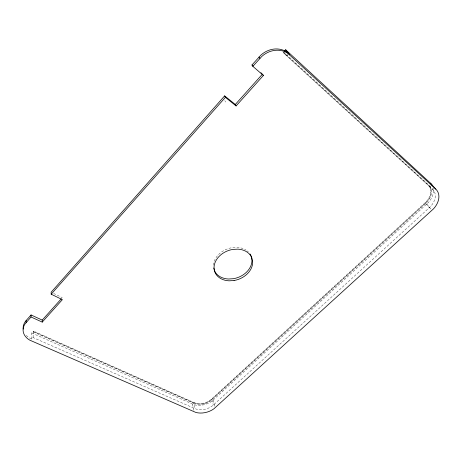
<?xml version="1.0" encoding="UTF-8"?>
<svg xmlns="http://www.w3.org/2000/svg" width="462" height="462" viewBox="0 0 462 462"><rect width="100%" height="100%" fill="white"/><g stroke="black" fill="none" stroke-linecap="round" stroke-linejoin="round"><path stroke-width="0.35" stroke-dasharray="2.31 1.73" d="M33.114 337.578L33.195 331.924L33.553 331.156L194.017 402.587A12.728 8.403 -15.6 0 0 211.475 399.18L425.109 202.789A15.246 10.932 -36.8 0 0 428.13 185.164L283.246 52.599L432.594 189.293A16.008 11.394 -36.6 0 1 429.331 207.692L213.317 405.07A13.346 8.738 -15.6 0 1 195.045 408.662L33.114 337.578L31.682 339.056L29.805 338.109A18.803 13.519 -3.1 0 1 25.248 334.118M31.682 339.056L31.78 333.004L33.553 331.156M283.443 52.853L283.922 52.287L428.857 185.06L433.599 190.396M288.328 54.037L286.763 55.873L283.922 52.287M31.78 333.004L193.93 404.677A15.281 10.089 -15.6 0 0 211.919 401.155L428.366 202.558A18.301 13.121 -36.8 0 0 433.246 188.034M33.547 331.554L194.109 402.968A12.734 8.403 -15.6 0 0 211.573 399.561L425.363 203.095A15.258 10.932 -36.8 0 0 428.395 185.464L428.13 185.164M193.797 403.274A13.236 8.732 -15.6 0 0 211.925 399.734L425.704 203.367A15.852 11.359 -36.8 0 0 428.852 185.06M33.195 331.924L193.792 403.28L195.045 408.662M53.632 293.445L62.289 297.678M429.1 186.232L429.365 186.532M426.79 204.152L431.572 209.835M425.704 203.367L429.337 207.692M425.109 202.789L425.363 203.095M224.838 100.624L225.595 102.085M213.242 400.063L214.882 406.312M211.925 399.734L213.317 405.07M211.475 399.18L211.573 399.561M194.017 402.587L194.109 402.968M192.452 404.129L193.901 410.447M213.461 265.263A19.733 15.24 -20.3 0 1 232.167 247.644L237.249 247.378A19.733 15.24 -20.3 0 1 246.09 250.115M247.251 250.953A19.733 15.24 -20.3 0 1 248.308 251.888"/><path stroke-width="0.69" d="M31.029 316.99L31.069 314.969L42.227 320.091L42.227 322.106L31.029 316.99L24.913 324.11A18.867 13.537 -3.2 0 0 29.764 340.153L195.721 412.387A15.46 10.095 -15.7 0 0 213.906 408.795L433.61 208.743A18.555 13.179 -36.6 0 0 436.942 190.408L430.44 183.119L285.649 49.757L284.448 51.178M26.086 322.58L26.138 320.547L31.069 314.969M26.138 320.547L24.971 322.078A18.803 13.519 -3.1 0 0 23.21 329.083M235.291 104.476L262.485 74.105L263.404 75.473L236.082 105.942L235.291 104.476L224.642 95.894L51.155 292.232L51.195 294.202L62.364 299.647L42.227 322.106M263.404 75.473L252.847 66.326L251.957 64.98L260.978 55.024A22.188 19.554 -46.2 0 1 286.769 52.039L288.721 53.575M51.195 294.202L225.398 97.343L224.642 95.894M252.847 66.326L261.908 56.341A22.28 19.606 -45.9 0 1 287.809 53.326L435.828 189.172M42.227 320.091L61.336 298.747M225.398 97.343L236.082 105.942M251.957 64.98L253.014 65.893M260.903 72.736L261.96 73.649M430.44 183.119L431.554 184.35A18.301 13.121 -36.8 0 1 432.461 185.822M285.649 49.757L289.761 54.868M258.98 57.034L259.904 58.356M213.796 268.029L214.38 270.524A19.733 15.24 -20.3 0 0 228.482 279.019L233.402 278.707A19.733 15.24 -20.3 0 0 251.946 260.308L251.224 256.381A19.733 15.24 -20.3 0 0 250.029 253.996M234.055 280.515L229.117 280.827A19.802 15.258 -20.3 0 1 214.974 272.337L214.068 268.434A19.802 15.258 -20.3 0 1 232.836 249.411L237.936 249.139A19.802 15.258 -20.3 0 1 251.946 258.148L252.668 262.081A19.802 15.258 -20.3 0 1 234.055 280.515"/></g></svg>
